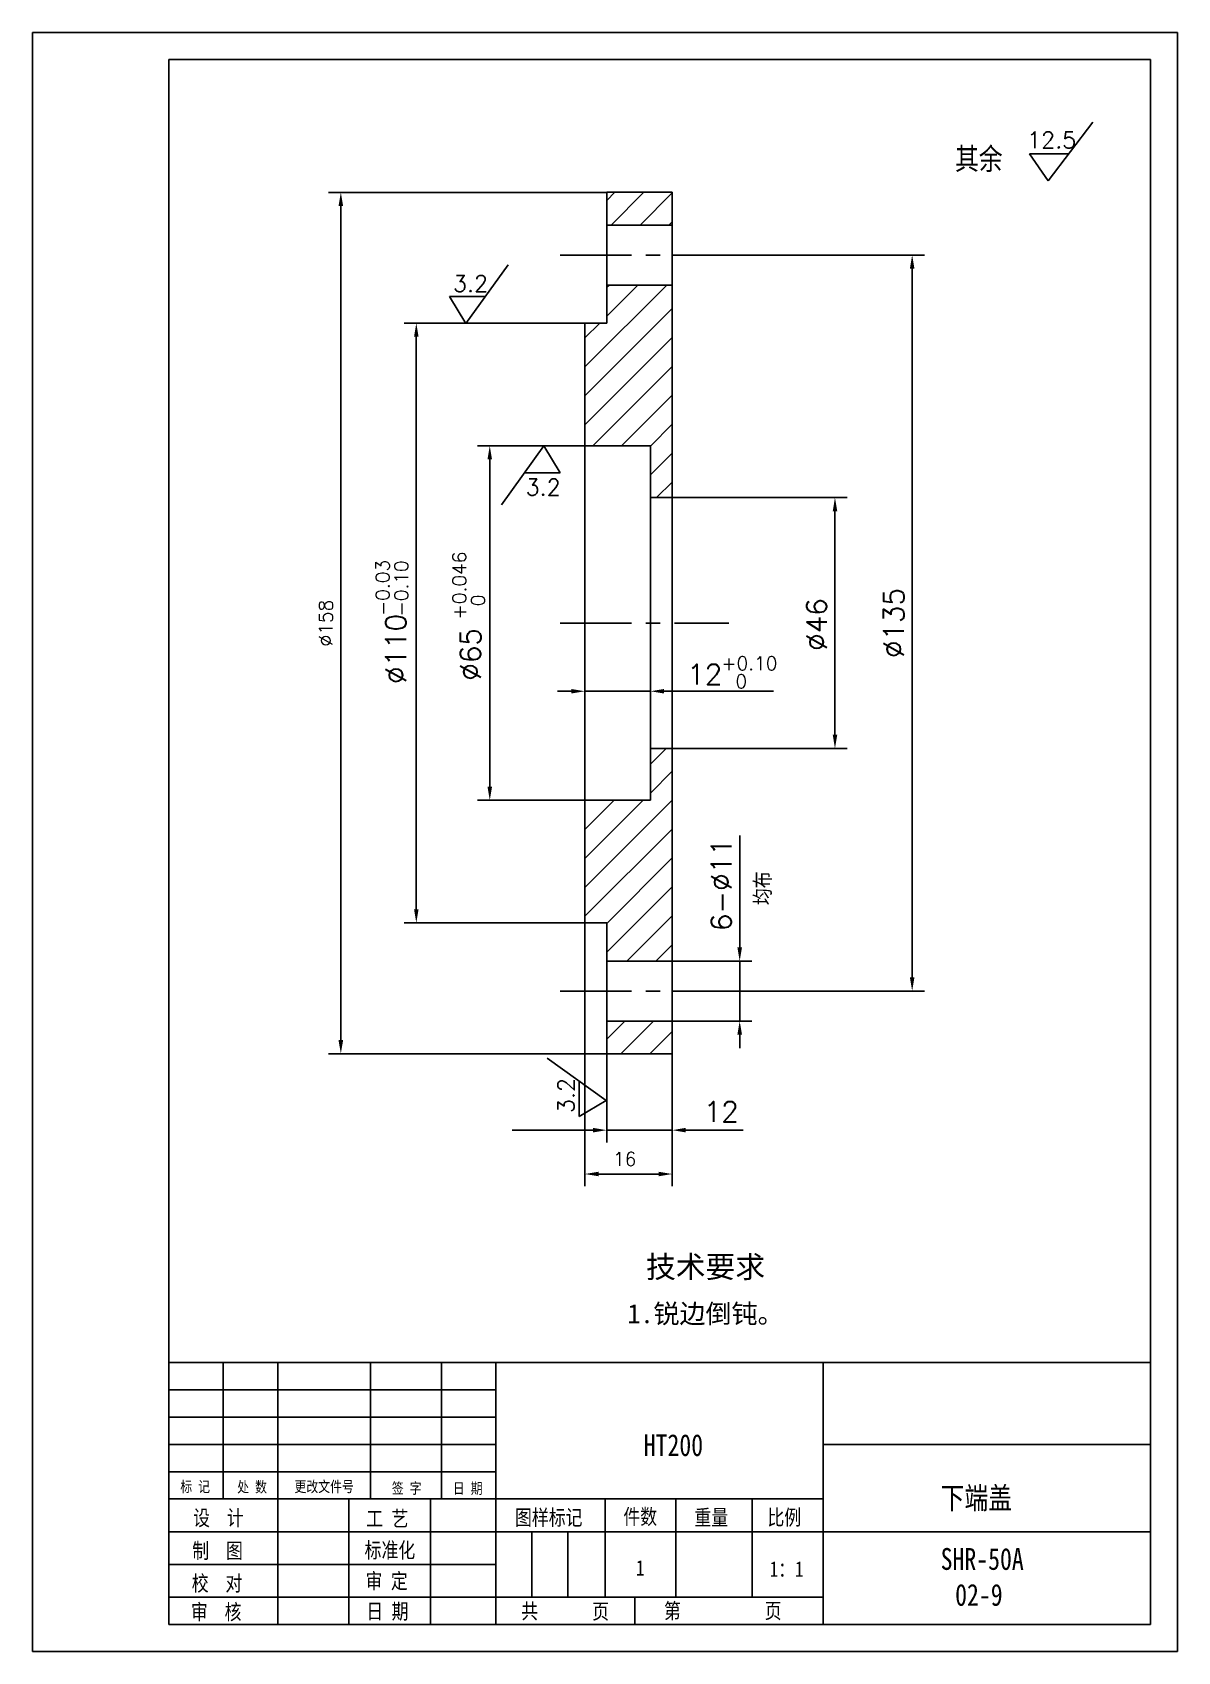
# Model space of a CAD drawing. Extents: x 346 to 556, y 136 to 433.
import ezdxf

# ---------------------------------------------------------------- set-up
doc = ezdxf.new("R2010")
doc.units = 0
doc.header["$LTSCALE"] = 10.5
doc.header["$MEASUREMENT"] = 0
doc.linetypes.add('CENTER', pattern=[2, 1.25, -0.25, 0.25, -0.25])
doc.layers.get('0').update_dxf_attribs({"color": 2, "linetype": 'CONTINUOUS'})
doc.layers.get('DEFPOINTS').update_dxf_attribs({"linetype": 'CONTINUOUS'})
doc.layers.add('PART', color=3, linetype='CONTINUOUS')
doc.layers.add('SMPEN_THICK', color=7, linetype='CONTINUOUS')
doc.styles.add('HZDX', font='', dxfattribs={"width": 0.8, "height": 7.5})
doc.styles.get("Standard").update_dxf_attribs({"font": 'txt.shx', "height": 2.5, "bigfont": 'hzfs.shx'})
doc.styles.get('HZDX').set_extended_font_data('SimSun')
doc.dimstyles.get("Standard").update_dxf_attribs({"dimtxt": 0.18, "dimasz": 0.18, "dimexe": 0.18, "dimexo": 0.0625, "dimgap": 0.09, "dimtad": 0, "dimtih": 1, "dimtoh": 1, "dimdec": 4, "dimzin": 0, "dimdsep": 46, "dimtxsty": 'Standard', "dimcen": 0.09, "dimadec": 0, "dimazin": 0, "dimtfac": 1, "dimtdec": 4, "dimtofl": 0, "dimtmove": 0, "dimatfit": 3, "dimfxl": 1, "dimtolj": 1, "dimtzin": 0, "dimarcsym": 0})

# ---------------------------------------------------------------- blocks, each defined once
blk = doc.blocks.new('*D5')
at = {"color": 2, "linetype": 'ByBlock', "transparency": 16777216}
for p, q in [((463.62, 340.73), (495.72, 340.73)), ((493.47, 338.23), (493.47, 297.23)), ((463.62, 294.73), (495.72, 294.73))]:
    blk.add_line(p, q, dxfattribs=at)
for points in [[(493.06, 338.23), (493.89, 338.23), (493.47, 340.73)], [(493.06, 297.23), (493.89, 297.23), (493.47, 294.73)]]:
    blk.add_solid(points, dxfattribs=at)
at = {"layer": 'DEFPOINTS', "color": 0, "linetype": 'ByBlock', "transparency": 16777216}
for p in [(463.62, 340.73), (463.62, 294.73), (493.47, 294.73)]:
    blk.add_point(p, dxfattribs=at)
at = {"color": 2, "linetype": 'ByBlock', "transparency": 16777216, "insert": (490.1, 317.46), "char_height": 3.75, "attachment_point": 5, "rotation": 90}
blk.add_mtext('\\A1;∅46', dxfattribs=at)
blk = doc.blocks.new('*D6')
at = {"color": 2, "linetype": 'ByBlock', "transparency": 16777216}
for p, q in [((463.62, 385.23), (509.88, 385.23)), ((507.63, 382.73), (507.63, 252.73)), ((463.62, 250.23), (509.88, 250.23))]:
    blk.add_line(p, q, dxfattribs=at)
for points in [[(507.21, 382.73), (508.04, 382.73), (507.63, 385.23)], [(507.21, 252.73), (508.04, 252.73), (507.63, 250.23)]]:
    blk.add_solid(points, dxfattribs=at)
at = {"layer": 'DEFPOINTS', "color": 0, "linetype": 'ByBlock', "transparency": 16777216}
for p in [(463.62, 385.23), (463.62, 250.23), (507.63, 250.23)]:
    blk.add_point(p, dxfattribs=at)
at = {"color": 2, "linetype": 'ByBlock', "transparency": 16777216, "insert": (504.25, 317.73), "char_height": 3.75, "attachment_point": 5, "rotation": 90}
blk.add_mtext('\\A1;∅135', dxfattribs=at)
blk = doc.blocks.new('*D7')
at = {"color": 2, "linetype": 'ByBlock', "transparency": 16777216}
for p, q in [((451.62, 403.31), (400.61, 403.31)), ((402.86, 400.81), (402.86, 247.81)), ((451.62, 245.31), (400.61, 245.31))]:
    blk.add_line(p, q, dxfattribs=at)
for points in [[(402.44, 400.81), (403.28, 400.81), (402.86, 403.31)], [(402.44, 247.81), (403.28, 247.81), (402.86, 245.31)]]:
    blk.add_solid(points, dxfattribs=at)
at = {"layer": 'DEFPOINTS', "color": 0, "linetype": 'ByBlock', "transparency": 16777216}
for p in [(451.62, 403.31), (402.86, 245.31), (451.62, 245.31)]:
    blk.add_point(p, dxfattribs=at)
at = {"color": 2, "linetype": 'ByBlock', "transparency": 16777216, "insert": (400.11, 324.31), "char_height": 2.5, "attachment_point": 5, "rotation": 90}
blk.add_mtext('\\A1;∅158', dxfattribs=at)
blk = doc.blocks.new('*D8')
at = {"color": 2, "linetype": 'ByBlock', "transparency": 16777216}
for p, q in [((476, 258.23), (476, 278.73)), ((463.62, 255.73), (478.25, 255.73)), ((476, 244.73), (476, 255.73)), ((463.62, 244.73), (478.25, 244.73)), ((476, 242.23), (476, 239.73))]:
    blk.add_line(p, q, dxfattribs=at)
for points in [[(475.58, 258.23), (476.42, 258.23), (476, 255.73)], [(475.58, 242.23), (476.42, 242.23), (476, 244.73)]]:
    blk.add_solid(points, dxfattribs=at)
at = {"layer": 'DEFPOINTS', "color": 0, "linetype": 'ByBlock', "transparency": 16777216}
for p in [(463.62, 255.73), (476, 255.73), (463.62, 244.73)]:
    blk.add_point(p, dxfattribs=at)
at = {"color": 2, "linetype": 'ByBlock', "transparency": 16777216, "insert": (472.62, 269.73), "char_height": 3.75, "attachment_point": 5, "rotation": 90}
blk.add_mtext('\\A1;6-∅11', dxfattribs=at)
blk = doc.blocks.new('*D9')
at = {"color": 2, "linetype": 'ByBlock', "transparency": 16777216}
for p, q in [((451.62, 233.73), (451.62, 217.46)), ((463.62, 233.73), (463.62, 217.46)), ((449.12, 219.71), (446.62, 219.71)), ((451.62, 219.71), (463.62, 219.71)), ((466.12, 219.71), (476.62, 219.71))]:
    blk.add_line(p, q, dxfattribs=at)
for points in [[(449.12, 220.13), (449.12, 219.3), (451.62, 219.71)], [(466.12, 220.13), (466.12, 219.3), (463.62, 219.71)]]:
    blk.add_solid(points, dxfattribs=at)
at = {"layer": 'DEFPOINTS', "color": 0, "linetype": 'ByBlock', "transparency": 16777216}
for p in [(451.62, 233.73), (463.62, 233.73), (463.62, 219.71)]:
    blk.add_point(p, dxfattribs=at)
at = {"color": 2, "linetype": 'ByBlock', "transparency": 16777216, "insert": (472.62, 223.09), "char_height": 3.75, "attachment_point": 5}
blk.add_mtext('\\A1;12', dxfattribs=at)
blk = doc.blocks.new('*D10')
at = {"color": 2, "linetype": 'ByBlock', "transparency": 16777216}
for p, q in [((447.62, 269.31), (447.62, 221)), ((463.62, 245.31), (463.62, 221)), ((450.12, 223.25), (461.12, 223.25))]:
    blk.add_line(p, q, dxfattribs=at)
for points in [[(450.12, 223.67), (450.12, 222.84), (447.62, 223.25)], [(461.12, 223.67), (461.12, 222.84), (463.62, 223.25)]]:
    blk.add_solid(points, dxfattribs=at)
at = {"layer": 'DEFPOINTS', "color": 0, "linetype": 'ByBlock', "transparency": 16777216}
for p in [(447.62, 269.31), (463.62, 245.31), (463.62, 223.25)]:
    blk.add_point(p, dxfattribs=at)
at = {"color": 2, "linetype": 'ByBlock', "transparency": 16777216, "insert": (454.91, 226), "char_height": 2.5, "attachment_point": 5}
blk.add_mtext('\\A1;16', dxfattribs=at)

msp = doc.modelspace()

# ---------------------------------------------------------------- hatches: boundary and pattern name
at = {"layer": 'SMPEN_THICK'}
h = msp.add_hatch(dxfattribs=at)
h.set_pattern_fill('ANSI31', color=256, scale=30, style=0)
h.set_pattern_definition([(45, (-0.659, 13.1705), (-2.65165, 2.65165), [])])
h.paths.add_polyline_path([(451.61985, 403.31475), (451.61985, 397.31475), (463.61985, 397.31475), (463.61985, 403.31475)])
h.paths.add_polyline_path([(463.61985, 386.31475), (451.61985, 386.31475), (451.61985, 379.31475), (447.61985, 379.31475), (447.61985, 356.81475), (459.61985, 356.81475), (459.61985, 347.31475), (463.61985, 347.31475)])
h.paths.add_polyline_path([(463.61985, 301.31475), (459.61985, 301.31475), (459.61985, 291.81475), (447.61985, 291.81475), (447.61985, 269.31475), (451.61985, 269.31475), (451.61985, 262.31475), (463.61985, 262.31475)])
h.paths.add_polyline_path([(451.61985, 245.31475), (463.61985, 245.31475), (463.61985, 251.31475), (451.61985, 251.31475)])

# ---------------------------------------------------------------- linework, layer by layer
for p, q in [((540.76345, 416.19186), (532.59583, 405.41018)), ((529.12536, 410.37214), (532.59583, 405.41018)), ((536.39257, 410.37214), (529.12536, 410.37214)), ((433.52721, 390.01657), (425.77051, 379.23488)), ((429.34031, 384.19684), (422.79314, 384.19684)), ((422.79314, 384.19684), (425.77051, 379.23488)), ((432.34116, 346.0168), (440.09786, 356.79848)), ((443.07523, 351.83652), (440.09786, 356.79848)), ((436.52806, 351.83652), (443.07523, 351.83652)), ((440.72288, 244.51962), (451.50457, 236.76292)), ((446.54261, 240.33272), (446.54261, 233.78555)), ((446.54261, 233.78555), (451.50457, 236.76292))]:
    msp.add_line(p, q)
at = {"color": 2, "linetype": 'ByBlock'}
for p, q in [((447.61985, 379.31475), (414.44771, 379.31475)), ((416.69771, 376.81475), (416.69771, 271.81475)), ((447.61985, 356.81475), (427.92144, 356.81475)), ((430.17144, 354.31475), (430.17144, 294.31475)), ((447.61985, 324.31475), (447.61985, 309.55277)), ((459.61985, 324.31475), (459.61985, 309.55277)), ((445.11985, 311.80277), (442.61985, 311.80277)), ((447.61985, 311.80277), (459.61985, 311.80277)), ((462.11985, 311.80277), (482.20318, 311.80277)), ((447.61985, 291.81475), (427.92144, 291.81475)), ((447.61985, 269.31475), (414.44771, 269.31475))]:
    msp.add_line(p, q, dxfattribs=at)
for points in [[(416.28104, 376.81475), (417.11438, 376.81475), (416.69771, 379.31475)], [(429.75478, 354.31475), (430.58811, 354.31475), (430.17144, 356.81475)], [(445.11985, 312.21944), (445.11985, 311.38611), (447.61985, 311.80277)], [(462.11985, 312.21944), (462.11985, 311.38611), (459.61985, 311.80277)], [(429.75478, 294.31475), (430.58811, 294.31475), (430.17144, 291.81475)], [(416.28104, 271.81475), (417.11438, 271.81475), (416.69771, 269.31475)]]:
    msp.add_solid(points, dxfattribs=at)
at = {"layer": 'DEFPOINTS', "color": 0, "linetype": 'ByBlock'}
for p in [(447.61985, 379.31475), (447.61985, 356.81475), (447.61985, 324.31475), (459.61985, 324.31475), (459.61985, 311.80277), (430.17144, 291.81475), (447.61985, 291.81475), (416.69771, 269.31475), (447.61985, 269.31475)]:
    msp.add_point(p, dxfattribs=at)
at = {"layer": 'PART', "color": 6, "linetype": 'Continuous'}
for p, q in [((346.30103, 432.65178), (556.30103, 432.65178)), ((556.30103, 432.65178), (556.30103, 135.65178)), ((556.30103, 135.65178), (346.30103, 135.65178))]:
    msp.add_line(p, q, dxfattribs=at)
at = {"layer": 'PART', "color": 5, "linetype": 'Continuous'}
for p, q in [((371.30103, 427.65178), (551.30103, 427.65178)), ((551.30103, 427.65178), (551.30103, 140.65178)), ((371.30103, 188.65178), (371.30103, 140.65178)), ((551.30103, 140.65178), (371.30103, 140.65178))]:
    msp.add_line(p, q, dxfattribs=at)
at = {"layer": 'PART', "linetype": 'Continuous'}
for p, q in [((551.30103, 188.65178), (371.30103, 188.65178)), ((381.30103, 188.65178), (381.30103, 163.65178)), ((391.30103, 188.65178), (391.30103, 140.65178)), ((408.30103, 188.65178), (408.30103, 163.65178)), ((421.30103, 188.65178), (421.30103, 163.65178)), ((431.30103, 188.65178), (431.30103, 140.65178)), ((491.30103, 188.65178), (491.30103, 140.65178)), ((551.30103, 173.65178), (491.30103, 173.65178)), ((404.30103, 163.65178), (404.30103, 140.65178)), ((419.30103, 163.65178), (419.30103, 140.65178)), ((451.30103, 163.65178), (451.30103, 145.65178)), ((464.30103, 163.65178), (464.30103, 145.65178)), ((478.30103, 163.65178), (478.30103, 145.65178)), ((437.90103, 157.65178), (437.90103, 145.65178)), ((444.50103, 157.65178), (444.50103, 145.65178)), ((551.30103, 157.65178), (491.30103, 157.65178)), ((456.7788, 145.65178), (456.7788, 140.65178))]:
    msp.add_line(p, q, dxfattribs=at)
at = {"layer": 'SMPEN_THICK', "color": 6}
msp.add_line((346.30103, 135.65178), (346.30103, 432.65178), dxfattribs=at)
at = {"layer": 'SMPEN_THICK', "color": 5}
msp.add_line((371.30103, 188.65178), (371.30103, 427.65178), dxfattribs=at)
at = {"layer": 'SMPEN_THICK', "color": 4}
for p, q in [((451.61985, 403.31475), (451.61985, 379.31475)), ((451.61985, 403.31475), (463.61985, 403.31475)), ((463.61985, 403.31475), (463.61985, 245.31475)), ((451.61985, 397.31475), (463.61985, 397.31475)), ((451.61985, 386.31475), (463.61985, 386.31475)), ((447.61985, 379.31475), (447.61985, 269.31475)), ((447.61985, 379.31475), (451.61985, 379.31475)), ((447.61985, 356.81475), (459.61985, 356.81475)), ((459.61985, 356.81475), (459.61985, 291.81475)), ((459.61985, 347.31475), (463.61985, 347.31475)), ((459.61985, 301.31475), (463.61985, 301.31475)), ((447.61985, 291.81475), (459.61985, 291.81475)), ((447.61985, 269.31475), (451.61985, 269.31475)), ((451.61985, 269.31475), (451.61985, 245.31475)), ((451.61985, 262.31475), (463.61985, 262.31475)), ((451.61985, 251.31475), (463.61985, 251.31475)), ((451.61985, 245.31475), (463.61985, 245.31475))]:
    msp.add_line(p, q, dxfattribs=at)
at = {"layer": 'SMPEN_THICK', "linetype": 'CENTER'}
for p, q in [((443.05404, 391.81475), (474.02273, 391.81475)), ((443.05404, 324.31475), (474.02273, 324.31475)), ((443.05404, 256.81475), (474.02273, 256.81475))]:
    msp.add_line(p, q, dxfattribs=at)
at = {"layer": 'SMPEN_THICK'}
for p, q in [((446.61985, 231.2972), (434.30761, 231.2972)), ((431.30103, 183.65178), (371.30103, 183.65178)), ((431.30103, 178.65178), (371.30103, 178.65178)), ((431.30103, 173.65178), (371.30103, 173.65178)), ((431.30103, 168.65178), (371.30103, 168.65178)), ((491.30103, 163.65178), (371.30103, 163.65178)), ((491.30103, 157.65178), (371.30103, 157.65178)), ((431.30103, 151.65178), (371.30103, 151.65178)), ((491.30103, 145.65178), (371.30103, 145.65178))]:
    msp.add_line(p, q, dxfattribs=at)

# ---------------------------------------------------------------- texts
for s, p in [('12.5', (528.70617, 411.41842)), ('3.2', (423.44233, 385.07886)), ('3.2', (436.73702, 347.7335))]:
    msp.add_text(s, height=3).set_placement(p)
msp.add_text('3.2', height=3, rotation=90).set_placement((445.66059, 234.43474))
at = {"color": 2, "linetype": 'ByBlock', "attachment_point": 5}
for s, insert, char_height in [('\\f仿宋_GB2312|b0|i0|c134|p49;技术要求', (469.73677, 206.00058), 4), ('\\f仿宋_GB2312|b0|i0|c134|p49;1.锐边倒钝。', (469.73677, 197.43975), 3.5)]:
    msp.add_mtext(s, dxfattribs=dict(at, insert=insert, char_height=char_height))
at = {"layer": 'SMPEN_THICK', "style": 'HZDX', "width": 0.8}
for s, height, p in [('其余', 4, (515.48463, 407.47223)), ('HT200', 4, (458.40171, 171.52958)), ('标 记', 2, (373.41785, 164.92232)), ('处 数', 2, (383.86005, 164.85827)), ('更改文件号', 2, (394.34956, 164.92321)), ('签 字', 2, (412.21354, 164.61907)), ('日 期', 2, (423.40237, 164.59729)), ('下端盖', 4, (512.849, 161.84234)), ('设  计', 2.835, (375.77433, 158.77083)), ('工 艺', 2.835, (407.51607, 158.64147)), ('图样标记', 2.835, (434.79808, 158.83978)), ('件数', 2.835, (454.66907, 158.9884)), ('重量', 2.835, (467.70016, 158.84021)), ('比例', 2.835, (481.08575, 158.8587)), ('制  图', 2.835, (375.62607, 152.73889)), ('标准化', 2.835, (407.21955, 152.85028)), ('SHR-50A', 4, (512.849, 150.64742)), ('1', 2.835, (456.98895, 149.60525)), ('1：1', 2.835, (481.51117, 149.37034)), ('校  对', 2.835, (375.5242, 146.76006)), ('审 定', 2.835, (407.3863, 147.1886)), ('02-9', 4, (515.50899, 144.06217)), ('审  核', 2.835, (375.37594, 141.5272)), ('日 期', 2.835, (407.52232, 141.63192)), ('共', 2.835, (435.95104, 141.68389)), ('页', 2.835, (448.95902, 141.61904)), ('第', 2.835, (462.11868, 141.72086)), ('页', 2.835, (480.58402, 141.72086))]:
    msp.add_text(s, height=height, dxfattribs=at).set_placement(p)
at = {"layer": 'SMPEN_THICK', "color": 2}
for s, height, p in [('+0.046', 2.5, (425.86428, 324.98972)), ('-0.03', 2.5, (411.78673, 325.61386)), ('-0.10', 2.5, (415.19771, 325.52427)), ('0', 2.5, (429.27527, 327.38925)), ('∅110', 3.75, (414.82702, 313.13539)), ('∅65', 3.75, (428.50203, 313.73972))]:
    msp.add_text(s, height=height, rotation=90, dxfattribs=at).set_placement(p)
for s, height, p in [('+0.10', 2.5, (472.64104, 315.67538)), ('12', 3.75, (466.39104, 313.01763)), ('0', 2.5, (475.22723, 312.35416))]:
    msp.add_text(s, height=height, dxfattribs=at).set_placement(p)
at = {"layer": 'SMPEN_THICK', "style": 'HZDX', "width": 0.8}
msp.add_text('均布', height=2.835, rotation=90, dxfattribs=at).set_placement((481.58969, 272.56915))

# ---------------------------------------------------------------- dimensions: what is measured, and where the dimension line sits
at = {"layer": 'SMPEN_THICK'}
dim = msp.add_linear_dim(base=(402.86064, 245.31475), p1=(451.61985, 403.31475), p2=(451.61985, 245.31475), angle=90, text='%%c<>', dimstyle='Standard', override={"dimtxt": 5, "dimasz": 2.5, "dimexe": 2.25, "dimexo": 0, "dimgap": 1.5, "dimtad": 1, "dimtih": 0, "dimtoh": 0, "dimzin": 8, "dimclrd": 2, "dimclre": 2, "dimclrt": 2, "dimtm": 0.115, "dimtfac": 0.66667, "dimtofl": 1, "dimatfit": 1, "dimtvp": 5, "dimtzin": 8}, dxfattribs=at)
dim.commit()
dim.dimension.update_dxf_attribs({"geometry": '*D7', "text_midpoint": (402.86064, 324.31475), "dimtype": 160})
for base, p1, p2, text, picture, middle in [((507.62705, 256.81475), (463.61985, 391.81475), (463.61985, 256.81475), '%%c<>', '*D6', (507.62705, 324.31475)), ((493.47494, 301.31475), (463.61985, 347.31475), (463.61985, 301.31475), '%%c<>', '*D5', (493.47494, 324.04961)), ((475.99945, 262.31475), (463.61985, 251.31475), (463.61985, 262.31475), '6-%%c<>', '*D8', (475.99945, 276.31475))]:
    dim = msp.add_linear_dim(base=base, p1=p1, p2=p2, angle=90, text=text, dimstyle='Standard', override={"dimtxt": 5, "dimasz": 2.5, "dimexe": 2.25, "dimexo": 0, "dimgap": 1.5, "dimtad": 1, "dimtih": 0, "dimtoh": 0, "dimzin": 8, "dimclrd": 2, "dimclre": 2, "dimclrt": 2, "dimtm": 0.115, "dimtfac": 0.66667, "dimtofl": 1, "dimatfit": 1, "dimtvp": 5, "dimtzin": 8}, dxfattribs=at)
    dim.commit()
    dim.dimension.update_dxf_attribs({"geometry": picture, "text_midpoint": middle, "dimtype": 160, "insert": (0, 6.58525)})
dim = msp.add_linear_dim(base=(463.61985, 223.25409), p1=(447.61985, 269.31475), p2=(463.61985, 245.31475), dimstyle='Standard', override={"dimtxt": 5, "dimasz": 2.5, "dimexe": 2.25, "dimexo": 0, "dimgap": 1.5, "dimtad": 1, "dimtih": 0, "dimtoh": 0, "dimzin": 8, "dimclrd": 2, "dimclre": 2, "dimclrt": 2, "dimtm": 0.115, "dimtfac": 0.66667, "dimtofl": 1, "dimatfit": 1, "dimtvp": 5, "dimtzin": 8}, dxfattribs=at)
dim.commit()
dim.dimension.update_dxf_attribs({"geometry": '*D10', "text_midpoint": (454.91439, 223.25409), "dimtype": 160})
dim = msp.add_linear_dim(base=(463.61985, 231.2972), p1=(451.61985, 245.31475), p2=(463.61985, 245.31475), dimstyle='Standard', override={"dimtxt": 5, "dimasz": 2.5, "dimexe": 2.25, "dimexo": 0, "dimgap": 1.5, "dimtad": 1, "dimtih": 0, "dimtoh": 0, "dimzin": 8, "dimclrd": 2, "dimclre": 2, "dimclrt": 2, "dimtm": 0.115, "dimtfac": 0.66667, "dimtofl": 1, "dimatfit": 1, "dimtvp": 5, "dimtzin": 8}, dxfattribs=at)
dim.commit()
dim.dimension.update_dxf_attribs({"geometry": '*D9', "text_midpoint": (472.61985, 231.2972), "dimtype": 160, "insert": (0, 11.58525)})

doc.saveas('drawing.dxf')
